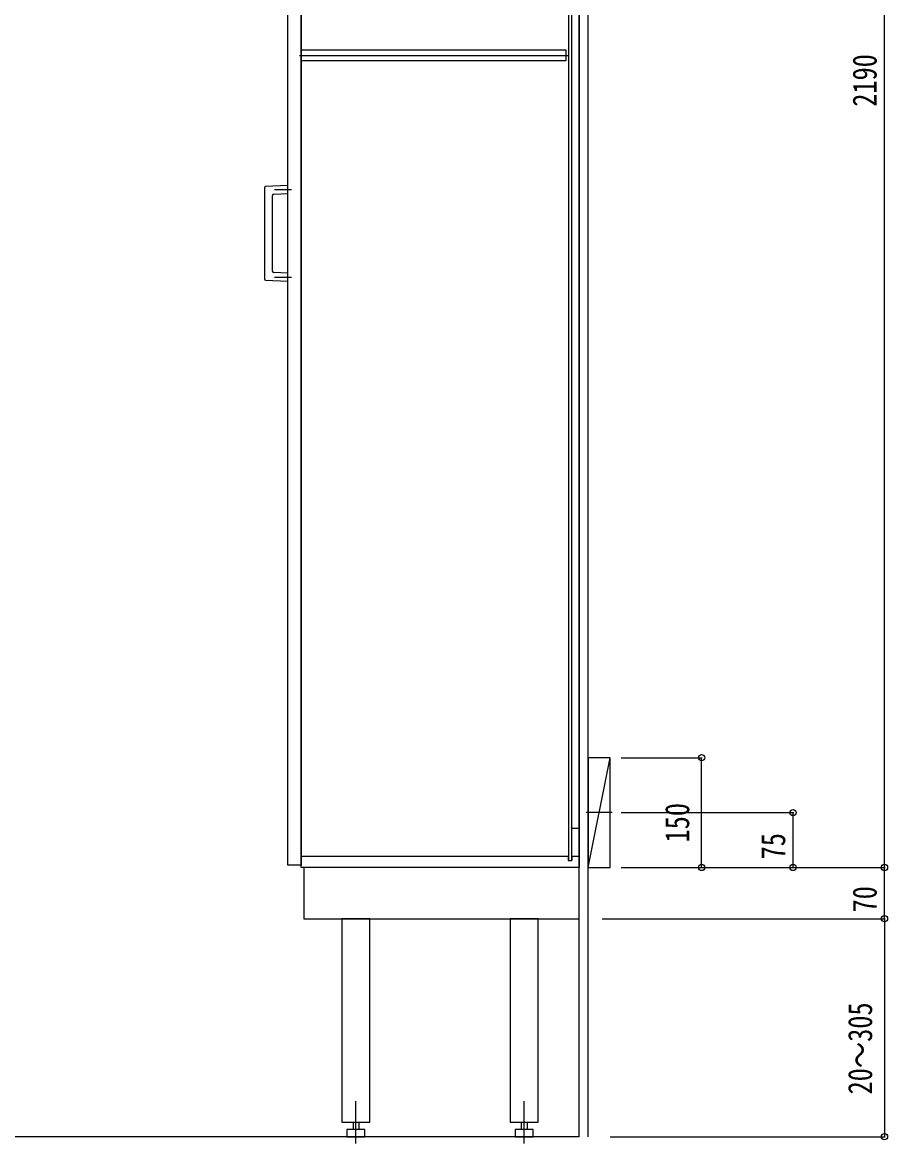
# Model space of a CAD drawing. Units: millimetres, scale not verified. Extents: x -4205 to 4205, y -2970 to 2970.
# Drawn here: x 1484 to 2667, y -1545 to -13 of the extents above; entities that cross this region are included whole.
import ezdxf
from ezdxf.enums import TextEntityAlignment as Align

# ---------------------------------------------------------------- set-up
doc = ezdxf.new("R2010")
doc.units = ezdxf.units.MM
doc.header["$LTSCALE"] = 20
for name, color, linetype in [('0-2_YKK_11', 7, 'Continuous'), ('0-3_YKK_12', 2, 'Continuous'), ('0-4_YKK_13', 4, 'Continuous'), ('0-5_YKK_D', 6, 'Continuous'), ('0-7_YSS_K', 3, 'Continuous')]:
    doc.layers.add(name, color=color, linetype=linetype)
doc.styles.add('ＭＳ ゴシック', font='')
doc.styles.get('ＭＳ ゴシック').set_extended_font_data('MS Gothic')

msp = doc.modelspace()

# ---------------------------------------------------------------- linework, layer by layer
at = {"layer": '0-2_YKK_11'}
msp.add_lwpolyline([(2227.02, -65.5), (1865.52, -65.5), (1865.52, -50.5), (2227.02, -50.5)], close=True, dxfattribs=at)
at = {"layer": '0-3_YKK_12'}
for p, q in [((2230.52, 1012.5), (2230.52, -1158.5)), ((2234.52, 1012.5), (2234.52, -1158.5)), ((1862.73, -58), (2229.81, -58)), ((2290.31, -1093), (2254.73, -1093)), ((2234.52, -1114.5), (2245.02, -1114.5)), ((2230.02, -1153), (1865.02, -1153)), ((2230.02, -1153), (2230.02, -1158.5)), ((2230.02, -1158.5), (2235.02, -1158.5)), ((2235.02, -1153), (2235.02, -1158.5)), ((2245.02, -1153), (2235.02, -1153)), ((1940.02, -1545.38), (1940.02, -1487.3)), ((2170.02, -1545.38), (2170.02, -1487.3))]:
    msp.add_line(p, q, dxfattribs=at)
for points in [[(1865.02, -1165), (1847.02, -1165), (1847.02, 1019), (1865.02, 1019)], [(2245.02, -1168), (1865.02, -1168), (1865.02, 1022), (2245.02, 1022)], [(1869.02, -1238), (2245.02, -1238), (2245.02, -1168), (1869.02, -1168)]]:
    msp.add_lwpolyline(points, close=True, dxfattribs=at)
at = {"layer": '0-4_YKK_13'}
for p, q in [((1815.02, -238.86), (1815.02, -363.67)), ((1847.02, -235.76), (1816.44, -237.36)), ((1828.97, -241.27), (1852.12, -241.27)), ((1847.02, -246.78), (1847.02, -235.76)), ((1826.02, -352.76), (1826.02, -249.77)), ((1827.92, -247.78), (1847.02, -246.78)), ((1828.97, -361.27), (1852.12, -361.27)), ((1936.12, -1516), (1936.12, -1526)), ((1943.92, -1516), (1943.92, -1526)), ((2166.12, -1516), (2166.12, -1526)), ((2173.92, -1516), (2173.92, -1526))]:
    msp.add_line(p, q, dxfattribs=at)
msp.add_lwpolyline([(1816.44, -365.17), (1847.02, -366.78), (1847.02, -355.76), (1827.92, -354.76)], dxfattribs=at)
for points in [[(1921.02, -1516), (1959.02, -1516), (1959.02, -1238), (1921.02, -1238)], [(2151.02, -1516), (2189.02, -1516), (2189.02, -1238), (2151.02, -1238)], [(1927.77, -1536), (1952.27, -1536), (1952.27, -1526), (1927.77, -1526)], [(2157.77, -1536), (2182.27, -1536), (2182.27, -1526), (2157.77, -1526)]]:
    msp.add_lwpolyline(points, close=True, dxfattribs=at)
for centre, radius, start, end in [((1816.52, -238.86), 1.5, 92.7637, 180.21124), ((1828.02, -249.77), 2, 93.19527, 179.79522), ((1816.52, -363.67), 1.5, 179.7637, 267.21124), ((1828.02, -352.76), 2, 180.19527, 266.79522)]:
    msp.add_arc(centre, radius, start, end, dxfattribs=at)
at = {"layer": '0-5_YKK_D'}
for p, q in [((2662.52, -1168), (2662.52, 1022)), ((2302.46, -1018), (2413.52, -1018)), ((2412.52, -1168), (2412.52, -1018)), ((2302.46, -1093), (2538.52, -1093)), ((2537.52, -1168), (2537.52, -1093)), ((2302.46, -1168), (2413.52, -1168)), ((2303.46, -1168), (2663.52, -1168)), ((2303.46, -1168), (2538.52, -1168)), ((2325.78, -1168), (2663.52, -1168)), ((2662.52, -1238), (2662.52, -1168)), ((2276.74, -1238), (2663.52, -1238)), ((2326.1, -1238), (2663.52, -1238)), ((2662.52, -1238), (2662.52, -1536)), ((2287.65, -1536), (2663.52, -1536))]:
    msp.add_line(p, q, dxfattribs=at)
for centre in [(2412.52, -1018), (2537.52, -1093), (2412.52, -1168), (2537.52, -1168), (2662.52, -1168), (2662.52, -1168), (2662.52, -1238), (2662.52, -1238), (2662.52, -1536)]:
    msp.add_circle(centre, 4.25, dxfattribs=at)
at = {"layer": '0-7_YSS_K'}
for p, q in [((2245.02, -1536), (2245.02, 1105.81)), ((2257.52, -1536), (2257.52, 1105.81)), ((2257.52, -1168), (2287.52, -1018)), ((2245.02, -1536), (297.02, -1536))]:
    msp.add_line(p, q, dxfattribs=at)
msp.add_lwpolyline([(2257.52, -1168), (2287.52, -1168), (2287.52, -1018), (2257.52, -1018)], close=True, dxfattribs=at)

# ---------------------------------------------------------------- texts
at = {"layer": '0-5_YKK_D', "style": 'ＭＳ ゴシック', "width": 0.8}
for s, p in [('2190', (2661.72, -128.2)), ('150', (2405.52, -1133.8)), ('75', (2536.72, -1156.9)), ('70', (2661.72, -1229.4)), ('20～305', (2655.52, -1478.2))]:
    msp.add_text(s, height=32.99, rotation=90, dxfattribs=at).set_placement(p, align=Align.BOTTOM_LEFT)

doc.saveas('drawing.dxf')
